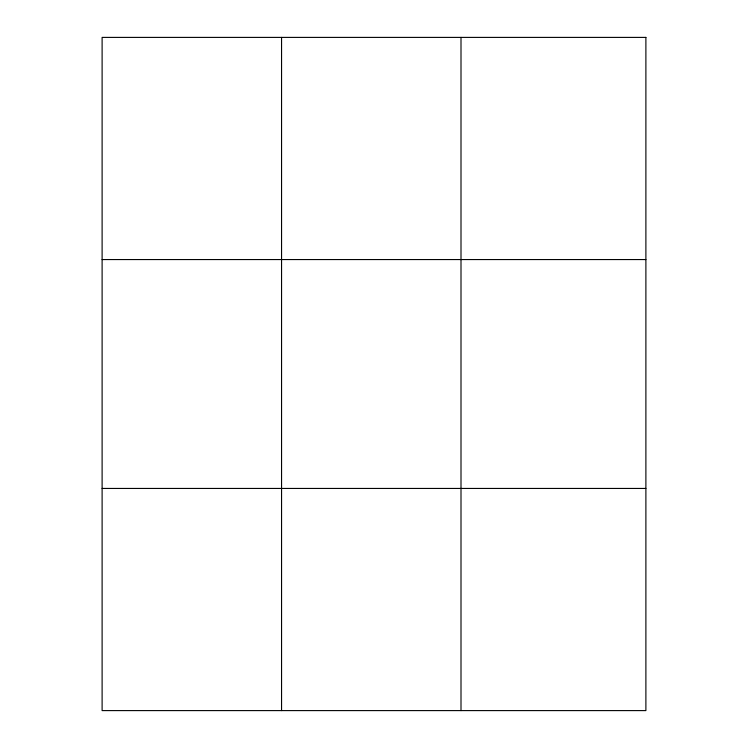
<?xml version="1.0" encoding="UTF-8"?>
<svg xmlns="http://www.w3.org/2000/svg" width="748" height="748" viewBox="0 0 748 748"><rect width="100%" height="100%" fill="white"/><g stroke="black" fill="none" stroke-linecap="round" stroke-linejoin="round"><path stroke-width="1.12" d="M281.557 710.6L281.557 37.4M461.002 710.6L461.002 37.4M102.111 259.556L645.889 259.556M102.111 488.444L645.889 488.444M645.889 37.4L645.889 710.6L102.111 710.6L102.111 37.4L645.889 37.4"/></g></svg>
